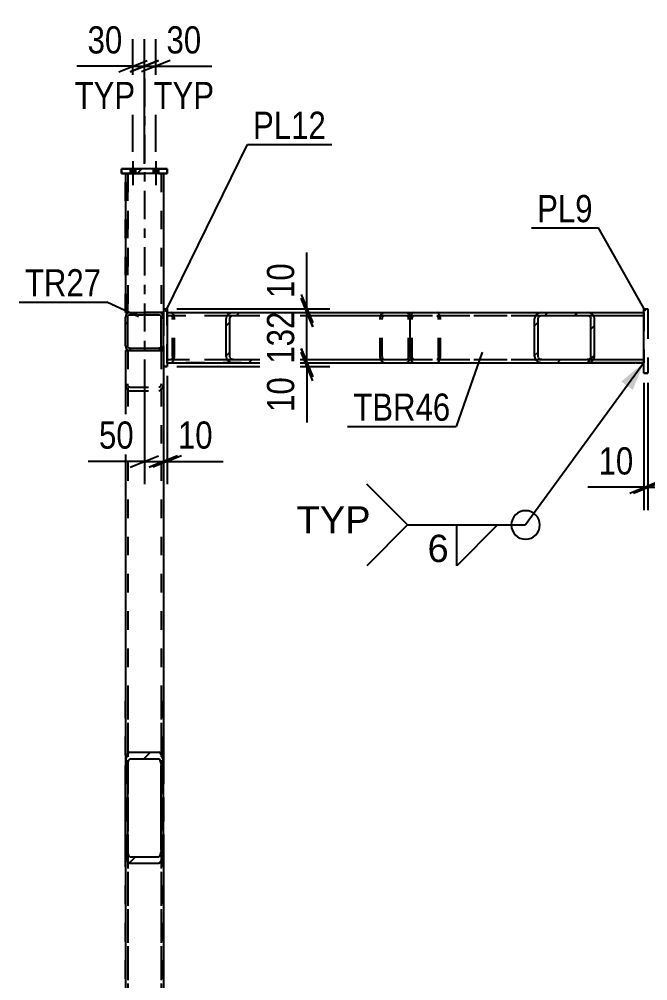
# Model space of a CAD drawing. Header units: millimetres. Extents: x -815 to 374, y -743 to 98.
# Drawn here: x 13.9 to 80.1, y -399 to -297.8 of the extents above; entities that cross this region are included whole.
import ezdxf

# ---------------------------------------------------------------- set-up
doc = ezdxf.new("R2010")
doc.units = ezdxf.units.MM
doc.linetypes.add('DXK_LINE_DOT2', pattern=[3.9198, 1.9599, -1.9599])
doc.linetypes.add('DXK_LINE_DOT3', pattern=[5.9187, 2.979, -0.9799, 0.9799, -0.9799])
doc.styles.add('Arial', font='ARIAL.TTF', dxfattribs={"height": 0.2})
doc.styles.add('Arial Narrow', font='ARIALN.TTF', dxfattribs={"height": 0.2})

# ---------------------------------------------------------------- blocks, each defined once
blk = doc.blocks.new('Part-232933173-12428 - 12303')
at = {"linetype": 'Continuous'}
h = blk.add_hatch(dxfattribs=at)
h.set_pattern_fill('', scale=0.7, style=0, pattern_type=0)
h.set_pattern_definition([(45, (28.5804, -386.6106), (-1.57154, 1.57154), [])])
h.paths.add_polyline_path([(25.54, -386.61), (28.58, -386.61), (28.76, -386.5), (28.92, -386.2), (29.02, -385.74), (29.06, -385.21), (29.06, -376.32), (29.02, -375.78), (28.92, -375.33), (28.76, -375.02), (28.58, -374.92), (25.54, -374.92), (25.36, -375.02), (25.2, -375.33), (25.1, -375.78), (25.06, -376.32), (25.06, -385.21), (25.1, -385.74), (25.2, -386.2), (25.36, -386.5)])
h.paths.add_polyline_path([(25.37, -385.7), (25.32, -385.48), (25.3, -385.21), (25.3, -376.32), (25.32, -376.05), (25.37, -375.82), (25.45, -375.67), (25.54, -375.62), (28.58, -375.62), (28.67, -375.67), (28.75, -375.82), (28.8, -376.05), (28.82, -376.32), (28.82, -385.21), (28.8, -385.48), (28.75, -385.7), (28.67, -385.86), (28.58, -385.91), (25.54, -385.91), (25.45, -385.86)])
at = {"color": 2, "linetype": 'Continuous'}
for p, q in [((25.06, -332.63), (25.06, -376.32)), ((25.06, -332.63), (25.1, -332.63)), ((25.54, -332.63), (25.1, -332.63)), ((28.58, -332.63), (29.06, -332.63)), ((29.06, -334.31), (29.06, -376.32)), ((25.54, -374.92), (25.36, -375.02)), ((25.54, -374.92), (28.58, -374.92)), ((28.76, -375.02), (28.58, -374.92)), ((25.1, -375.78), (25.06, -376.32)), ((25.06, -385.21), (25.06, -376.32)), ((25.3, -376.32), (25.32, -376.05)), ((25.3, -385.21), (25.3, -376.32)), ((25.45, -375.67), (25.54, -375.62)), ((25.54, -375.62), (28.58, -375.62)), ((28.58, -375.62), (28.67, -375.67)), ((28.8, -376.05), (28.82, -376.32)), ((28.82, -385.21), (28.82, -376.32)), ((29.06, -376.32), (29.02, -375.78)), ((29.06, -385.21), (29.06, -376.32)), ((25.06, -385.21), (25.1, -385.74)), ((25.32, -385.48), (25.3, -385.21)), ((28.82, -385.21), (28.8, -385.48)), ((29.02, -385.74), (29.06, -385.21)), ((25.36, -386.5), (25.54, -386.61)), ((25.54, -385.91), (25.45, -385.86)), ((25.54, -385.91), (28.58, -385.91)), ((25.54, -386.61), (28.58, -386.61)), ((28.67, -385.86), (28.58, -385.91)), ((28.58, -386.61), (28.76, -386.5))]:
    blk.add_line(p, q, dxfattribs=at)
at = {"color": 7, "linetype": 'DXK_LINE_DOT2'}
for p, q in [((25.3, -332.63), (25.3, -385.21)), ((25.3, -332.63), (25.32, -332.63)), ((25.54, -332.63), (28.58, -332.63)), ((28.82, -332.63), (28.82, -385.21)), ((29.06, -332.63), (29.06, -334.31)), ((25.06, -376.32), (25.06, -385.21)), ((29.06, -376.32), (29.06, -385.21))]:
    blk.add_line(p, q, dxfattribs=at)
at = {"color": 2, "linetype": 'Continuous'}
for centre, radius, start, end in [((26.72, -375.91), 1.63, 146.8845, 175.352), ((27.4, -375.91), 1.63, 4.648, 33.1155), ((26.13, -376.12), 0.816, 146.8845, 175.352), ((27.99, -376.12), 0.816, 4.648, 33.1155), ((26.13, -385.41), 0.816, 184.648, 213.1155), ((27.99, -385.41), 0.816, 326.8845, 355.352), ((26.72, -385.61), 1.63, 184.648, 213.1155), ((27.4, -385.61), 1.63, 326.8845, 355.352)]:
    blk.add_arc(centre, radius, start, end, dxfattribs=at)
blk = doc.blocks.new('Part-232933173-12378 - 12303')
at = {"linetype": 'Continuous'}
h = blk.add_hatch(dxfattribs=at)
h.set_pattern_fill('', scale=0.7, style=0, pattern_type=0)
h.set_pattern_definition([(45, (41.2177, -333.9066), (-1.57154, 1.57154), [])])
h.paths.add_polyline_path([(36.43, -333.91), (41.22, -333.91), (41.51, -333.86), (41.76, -333.72), (41.93, -333.51), (41.98, -333.27), (41.98, -329.27), (41.93, -329.02), (41.76, -328.81), (41.51, -328.68), (41.22, -328.63), (36.43, -328.63), (36.14, -328.68), (35.89, -328.81), (35.72, -329.02), (35.66, -329.27), (35.66, -333.27), (35.72, -333.51), (35.89, -333.72), (36.14, -333.86)])
h.paths.add_polyline_path([(36.08, -333.39), (36.05, -333.27), (36.05, -329.27), (36.08, -329.14), (36.16, -329.04), (36.28, -328.97), (36.43, -328.95), (41.22, -328.95), (41.36, -328.97), (41.49, -329.04), (41.57, -329.14), (41.6, -329.27), (41.6, -333.27), (41.57, -333.39), (41.49, -333.49), (41.36, -333.56), (41.22, -333.59), (36.43, -333.59), (36.28, -333.56), (36.16, -333.49)])
at = {"color": 2, "linetype": 'Continuous'}
for p, q in [((29.46, -328.63), (36.43, -328.63)), ((36.43, -328.63), (36.14, -328.68)), ((36.28, -328.97), (36.43, -328.95)), ((36.43, -328.63), (41.22, -328.63)), ((36.43, -328.95), (41.22, -328.95)), ((41.51, -328.68), (41.22, -328.63)), ((41.22, -328.95), (41.36, -328.97)), ((35.72, -329.02), (35.66, -329.27)), ((35.66, -333.27), (35.66, -329.27)), ((36.05, -329.27), (36.08, -329.14)), ((36.05, -333.27), (36.05, -329.27)), ((41.57, -329.14), (41.6, -329.27)), ((41.6, -333.27), (41.6, -329.27)), ((41.98, -329.27), (41.93, -329.02)), ((41.98, -333.27), (41.98, -329.27)), ((29.46, -333.91), (36.43, -333.91)), ((35.66, -333.27), (35.72, -333.51)), ((36.08, -333.39), (36.05, -333.27)), ((36.14, -333.86), (36.43, -333.91)), ((36.43, -333.59), (36.28, -333.56)), ((36.43, -333.59), (41.22, -333.59)), ((36.43, -333.91), (41.22, -333.91)), ((41.36, -333.56), (41.22, -333.59)), ((41.22, -333.91), (41.51, -333.86)), ((41.6, -333.27), (41.57, -333.39)), ((41.93, -333.51), (41.98, -333.27))]:
    blk.add_line(p, q, dxfattribs=at)
at = {"color": 7, "linetype": 'DXK_LINE_DOT2'}
for p, q in [((29.46, -328.63), (41.22, -328.63)), ((29.46, -333.91), (29.46, -328.63)), ((29.46, -328.95), (36.43, -328.95)), ((29.46, -328.95), (41.22, -328.95)), ((29.46, -333.59), (41.22, -333.59)), ((29.46, -333.59), (36.43, -333.59)), ((41.22, -333.91), (29.46, -333.91))]:
    blk.add_line(p, q, dxfattribs=at)
at = {"color": 2, "linetype": 'Continuous'}
for centre, radius, start, end in [((36.35, -329.36), 0.716, 107.7012, 152.0537), ((41.29, -329.36), 0.716, 27.9463, 72.2988), ((36.39, -329.31), 0.358, 107.7012, 152.0537), ((41.26, -329.31), 0.358, 27.9463, 72.2988), ((36.35, -333.18), 0.716, 207.9463, 252.2988), ((36.39, -333.22), 0.358, 207.9463, 252.2988), ((41.26, -333.22), 0.358, 287.7012, 332.0537), ((41.29, -333.18), 0.716, 287.7012, 332.0537)]:
    blk.add_arc(centre, radius, start, end, dxfattribs=at)
blk = doc.blocks.new('Part-232933173-12384 - 12303')
at = {"color": 7, "linetype": 'DXK_LINE_DOT2'}
for p, q in [((34.8, -328.63), (54.68, -328.63)), ((34.8, -328.95), (79.66, -328.95)), ((39.59, -328.63), (79.66, -328.63)), ((39.59, -328.95), (79.66, -328.95)), ((68.9, -328.63), (79.66, -328.63)), ((79.66, -328.63), (79.66, -333.91)), ((34.8, -333.59), (79.66, -333.59)), ((34.8, -333.91), (54.68, -333.91)), ((39.59, -333.59), (79.66, -333.59)), ((39.59, -333.91), (79.66, -333.91)), ((68.9, -333.91), (79.66, -333.91))]:
    blk.add_line(p, q, dxfattribs=at)
at = {"color": 2, "linetype": 'Continuous'}
for p, q in [((54.68, -328.63), (68.9, -328.63)), ((54.68, -333.91), (68.9, -333.91))]:
    blk.add_line(p, q, dxfattribs=at)
blk = doc.blocks.new('Part-232933173-12385 - 12303')
at = {"color": 7, "linetype": 'DXK_LINE_DOT2'}
for p, q in [((29.46, -328.63), (41.22, -328.63)), ((29.46, -328.63), (29.46, -328.63)), ((29.46, -328.63), (29.46, -333.91)), ((29.46, -328.63), (52.28, -328.63)), ((29.46, -328.95), (52.28, -328.95)), ((29.46, -328.95), (54.68, -328.95)), ((29.98, -328.68), (29.84, -328.63)), ((29.84, -328.95), (29.91, -328.97)), ((30.11, -328.81), (29.98, -328.68)), ((30.19, -329.02), (30.11, -328.81)), ((51.93, -329.02), (52.01, -328.81)), ((52.01, -328.81), (52.14, -328.68)), ((52.14, -328.68), (52.28, -328.63)), ((52.28, -328.95), (52.21, -328.97)), ((52.28, -328.63), (54.68, -328.63)), ((52.28, -328.95), (54.68, -328.95)), ((54.75, -328.97), (54.68, -328.95)), ((29.91, -328.97), (29.97, -329.04)), ((29.97, -329.04), (30.01, -329.14)), ((30.01, -329.14), (30.03, -329.27)), ((30.03, -333.27), (30.03, -329.27)), ((30.22, -329.27), (30.19, -329.02)), ((30.22, -333.27), (30.22, -329.27)), ((51.9, -329.27), (51.93, -329.02)), ((51.9, -333.27), (51.9, -329.27)), ((52.11, -329.14), (52.09, -329.27)), ((52.09, -333.27), (52.09, -329.27)), ((52.15, -329.04), (52.11, -329.14)), ((52.21, -328.97), (52.15, -329.04)), ((54.81, -329.04), (54.75, -328.97)), ((54.85, -329.14), (54.81, -329.04)), ((54.87, -329.27), (54.85, -329.14)), ((54.87, -333.27), (54.87, -329.27)), ((29.46, -333.59), (52.28, -333.59)), ((29.46, -333.59), (29.84, -333.59)), ((29.46, -333.91), (52.28, -333.91)), ((29.46, -333.91), (41.22, -333.91)), ((29.91, -333.56), (29.84, -333.59)), ((29.84, -333.59), (54.68, -333.59)), ((29.84, -333.91), (29.98, -333.86)), ((29.97, -333.49), (29.91, -333.56)), ((30.01, -333.39), (29.97, -333.49)), ((29.98, -333.86), (30.11, -333.72)), ((30.03, -333.27), (30.01, -333.39)), ((30.11, -333.72), (30.19, -333.51)), ((30.19, -333.51), (30.22, -333.27)), ((51.93, -333.51), (51.9, -333.27)), ((52.01, -333.72), (51.93, -333.51)), ((52.14, -333.86), (52.01, -333.72)), ((52.09, -333.27), (52.11, -333.39)), ((52.11, -333.39), (52.15, -333.49)), ((52.28, -333.91), (52.14, -333.86)), ((52.15, -333.49), (52.21, -333.56)), ((52.21, -333.56), (52.28, -333.59)), ((52.28, -333.59), (54.68, -333.59)), ((52.28, -333.91), (54.68, -333.91)), ((54.68, -333.59), (54.75, -333.56)), ((54.75, -333.56), (54.81, -333.49)), ((54.81, -333.49), (54.85, -333.39)), ((54.85, -333.39), (54.87, -333.27))]:
    blk.add_line(p, q, dxfattribs=at)
at = {"color": 2, "linetype": 'Continuous'}
for p, q in [((41.22, -328.63), (54.68, -328.63)), ((54.68, -328.63), (54.82, -328.68)), ((54.82, -328.68), (54.95, -328.81)), ((54.95, -328.81), (55.03, -329.02)), ((55.03, -329.02), (55.06, -329.27)), ((55.06, -333.27), (55.06, -329.27)), ((41.22, -333.91), (54.68, -333.91)), ((54.82, -333.86), (54.68, -333.91)), ((54.95, -333.72), (54.82, -333.86)), ((55.03, -333.51), (54.95, -333.72)), ((55.06, -333.27), (55.03, -333.51))]:
    blk.add_line(p, q, dxfattribs=at)
blk = doc.blocks.new('Part-232933173-47496 - 12303')
at = {"linetype": 'Continuous'}
h = blk.add_hatch(dxfattribs=at)
h.set_pattern_fill('', scale=0.7, style=0, pattern_type=0)
h.set_pattern_definition([(45, (29.4604, -313.986), (-1.5715, 1.5715), [])])
h.paths.add_polyline_path([(24.66, -313.99), (29.46, -313.99), (29.46, -313.51), (24.66, -313.51)])
at = {"color": 7, "linetype": 'DXK_LINE_DOT2'}
for p, q in [((24.66, -313.99), (24.66, -313.51)), ((24.66, -313.51), (29.46, -313.51)), ((29.46, -313.51), (29.46, -313.99)), ((29.46, -313.99), (24.66, -313.99))]:
    blk.add_line(p, q, dxfattribs=at)
at = {"color": 2, "linetype": 'Continuous'}
for p, q in [((29.46, -313.51), (24.66, -313.51)), ((24.66, -313.51), (24.66, -313.99)), ((29.46, -313.51), (29.46, -313.99)), ((29.46, -313.99), (24.66, -313.99))]:
    blk.add_line(p, q, dxfattribs=at)
blk = doc.blocks.new('Part-232933173-47499 - 12303')
at = {"color": 7, "linetype": 'DXK_LINE_DOT3'}
blk.add_line((27.06, -303.99), (27.06, -338.63), dxfattribs=at)
at = {"color": 2, "linetype": 'Continuous'}
for p, q in [((25.06, -313.99), (25.06, -328.63)), ((29.06, -313.99), (29.06, -328.23)), ((25.06, -328.63), (25.53, -328.63)), ((29.02, -328.63), (28.6, -328.63)), ((29.02, -328.63), (29.06, -328.63))]:
    blk.add_line(p, q, dxfattribs=at)
at = {"color": 7, "linetype": 'DXK_LINE_DOT2'}
for p, q in [((25.06, -313.99), (29.06, -313.99)), ((25.3, -313.99), (25.3, -328.63)), ((28.82, -313.99), (28.82, -328.63)), ((25.53, -328.63), (28.6, -328.63)), ((28.58, -328.63), (28.6, -328.63)), ((29.06, -328.63), (29.02, -328.63)), ((29.06, -328.23), (29.06, -328.63))]:
    blk.add_line(p, q, dxfattribs=at)
blk = doc.blocks.new('Part-232933173-12429 - 12303')
at = {"color": 7, "linetype": 'DXK_LINE_DOT2'}
for p, q in [((25.06, -453.63), (25.06, -369.51)), ((25.3, -369.51), (25.3, -453.63)), ((28.82, -369.51), (28.82, -453.63)), ((29.06, -453.63), (29.06, -369.51)), ((25.06, -453.63), (29.06, -453.63))]:
    blk.add_line(p, q, dxfattribs=at)
blk = doc.blocks.new('Part-232933173-12439 - 12303')
at = {"color": 7, "linetype": 'DXK_LINE_DOT2'}
for p, q in [((25.06, -332.63), (29.06, -332.63)), ((25.06, -332.63), (25.06, -385.21)), ((25.3, -332.63), (25.3, -453.63)), ((28.82, -332.63), (28.82, -453.63)), ((29.06, -332.63), (29.06, -385.21)), ((25.06, -336.13), (25.1, -336.42)), ((25.1, -336.42), (25.2, -336.66)), ((25.2, -336.66), (25.36, -336.82)), ((25.32, -336.27), (25.3, -336.13)), ((25.37, -336.4), (25.32, -336.27)), ((25.36, -336.82), (25.54, -336.88)), ((25.45, -336.48), (25.37, -336.4)), ((25.54, -336.5), (25.45, -336.48)), ((25.54, -336.5), (28.58, -336.5)), ((25.54, -336.88), (28.58, -336.88)), ((28.67, -336.48), (28.58, -336.5)), ((28.58, -336.88), (28.76, -336.82)), ((28.75, -336.4), (28.67, -336.48)), ((28.8, -336.27), (28.75, -336.4)), ((28.76, -336.82), (28.92, -336.66)), ((28.82, -336.13), (28.8, -336.27)), ((28.92, -336.66), (29.02, -336.42)), ((29.02, -336.42), (29.06, -336.13))]:
    blk.add_line(p, q, dxfattribs=at)
at = {"color": 2, "linetype": 'Continuous'}
for p, q in [((25.06, -385.21), (25.06, -453.63)), ((29.06, -385.21), (29.06, -453.63))]:
    blk.add_line(p, q, dxfattribs=at)
blk = doc.blocks.new('Part-232933173-12455 - 12303')
at = {"color": 7, "linetype": 'DXK_LINE_DOT2'}
for p, q in [((55.17, -328.81), (55.09, -329.02)), ((55.3, -328.68), (55.17, -328.81)), ((55.44, -328.63), (55.3, -328.68)), ((55.37, -328.97), (55.44, -328.95)), ((55.44, -328.63), (57.84, -328.63)), ((55.44, -328.63), (70.53, -328.63)), ((55.44, -328.95), (70.53, -328.95)), ((55.44, -328.95), (57.84, -328.95)), ((57.84, -328.63), (75.32, -328.63)), ((57.98, -328.68), (57.84, -328.63)), ((57.84, -328.95), (75.32, -328.95)), ((57.84, -328.95), (57.91, -328.97)), ((58.11, -328.81), (57.98, -328.68)), ((58.19, -329.02), (58.11, -328.81)), ((55.09, -329.02), (55.06, -329.27)), ((55.06, -333.27), (55.06, -329.27)), ((55.25, -329.27), (55.27, -329.14)), ((55.25, -333.27), (55.25, -329.27)), ((55.27, -329.14), (55.31, -329.04)), ((55.31, -329.04), (55.37, -328.97)), ((57.91, -328.97), (57.97, -329.04)), ((57.97, -329.04), (58.01, -329.14)), ((58.01, -329.14), (58.03, -329.27)), ((58.03, -333.27), (58.03, -329.27)), ((58.22, -329.27), (58.19, -329.02)), ((58.22, -333.27), (58.22, -329.27)), ((55.06, -333.27), (55.09, -333.51)), ((55.09, -333.51), (55.17, -333.72)), ((55.17, -333.72), (55.3, -333.86)), ((55.27, -333.39), (55.25, -333.27)), ((55.31, -333.49), (55.27, -333.39)), ((55.3, -333.86), (55.44, -333.91)), ((55.37, -333.56), (55.31, -333.49)), ((55.44, -333.59), (55.37, -333.56)), ((55.44, -333.59), (70.53, -333.59)), ((55.44, -333.59), (57.84, -333.59)), ((55.44, -333.91), (57.84, -333.91)), ((55.44, -333.91), (70.53, -333.91)), ((57.91, -333.56), (57.84, -333.59)), ((57.84, -333.59), (75.32, -333.59)), ((57.84, -333.91), (57.98, -333.86)), ((57.84, -333.91), (75.32, -333.91)), ((57.97, -333.49), (57.91, -333.56)), ((58.01, -333.39), (57.97, -333.49)), ((57.98, -333.86), (58.11, -333.72)), ((58.03, -333.27), (58.01, -333.39)), ((58.11, -333.72), (58.19, -333.51)), ((58.19, -333.51), (58.22, -333.27))]:
    blk.add_line(p, q, dxfattribs=at)
blk = doc.blocks.new('Part-232933173-47503 - 12303')
at = {"color": 7, "linetype": 'DXK_LINE_DOT3'}
blk.add_line((27.06, -303.99), (27.06, -338.63), dxfattribs=at)
at = {"color": 7, "linetype": 'DXK_LINE_DOT2'}
for p, q in [((25.06, -313.99), (29.06, -313.99)), ((25.06, -328.63), (25.06, -313.99)), ((25.3, -328.63), (25.3, -313.99)), ((28.82, -313.99), (28.82, -328.63)), ((29.06, -313.99), (29.06, -328.63)), ((29.06, -328.63), (25.06, -328.63))]:
    blk.add_line(p, q, dxfattribs=at)
blk = doc.blocks.new('Part-232933173-12456 - 12303')
at = {"linetype": 'Continuous'}
h = blk.add_hatch(dxfattribs=at)
h.set_pattern_fill('', scale=0.7, style=0, pattern_type=0)
h.set_pattern_definition([(45, (73.689, -333.9066), (-1.57154, 1.57154), [])])
h.paths.add_polyline_path([(68.9, -333.91), (73.69, -333.91), (73.98, -333.86), (74.23, -333.72), (74.4, -333.51), (74.46, -333.27), (74.46, -329.27), (74.4, -329.02), (74.23, -328.81), (73.98, -328.68), (73.69, -328.63), (68.9, -328.63), (68.61, -328.68), (68.36, -328.81), (68.19, -329.02), (68.14, -329.27), (68.14, -333.27), (68.19, -333.51), (68.36, -333.72), (68.61, -333.86)])
h.paths.add_polyline_path([(68.55, -333.39), (68.52, -333.27), (68.52, -329.27), (68.55, -329.14), (68.63, -329.04), (68.75, -328.97), (68.9, -328.95), (73.69, -328.95), (73.84, -328.97), (73.96, -329.04), (74.04, -329.14), (74.07, -329.27), (74.07, -333.27), (74.04, -333.39), (73.96, -333.49), (73.84, -333.56), (73.69, -333.59), (68.9, -333.59), (68.75, -333.56), (68.63, -333.49)])
at = {"color": 2, "linetype": 'Continuous'}
for p, q in [((68.9, -328.63), (68.61, -328.68)), ((68.75, -328.97), (68.9, -328.95)), ((68.9, -328.63), (73.69, -328.63)), ((68.9, -328.95), (73.69, -328.95)), ((73.69, -328.63), (79.66, -328.63)), ((73.98, -328.68), (73.69, -328.63)), ((73.69, -328.95), (73.84, -328.97)), ((68.19, -329.02), (68.14, -329.27)), ((68.14, -333.27), (68.14, -329.27)), ((68.52, -329.27), (68.55, -329.14)), ((68.52, -333.27), (68.52, -329.27)), ((74.04, -329.14), (74.07, -329.27)), ((74.07, -333.27), (74.07, -329.27)), ((74.46, -329.27), (74.4, -329.02)), ((74.46, -333.27), (74.46, -329.27)), ((68.14, -333.27), (68.19, -333.51)), ((68.55, -333.39), (68.52, -333.27)), ((68.61, -333.86), (68.9, -333.91)), ((68.9, -333.59), (68.75, -333.56)), ((68.9, -333.59), (73.69, -333.59)), ((68.9, -333.91), (73.69, -333.91)), ((73.84, -333.56), (73.69, -333.59)), ((73.69, -333.91), (73.98, -333.86)), ((79.66, -333.91), (73.69, -333.91)), ((74.07, -333.27), (74.04, -333.39)), ((74.4, -333.51), (74.46, -333.27))]:
    blk.add_line(p, q, dxfattribs=at)
at = {"color": 7, "linetype": 'DXK_LINE_DOT2'}
for p, q in [((68.9, -328.63), (79.66, -328.63)), ((68.9, -328.95), (79.66, -328.95)), ((73.69, -328.95), (79.66, -328.95)), ((79.66, -328.63), (79.66, -333.91)), ((68.9, -333.59), (79.66, -333.59)), ((68.9, -333.91), (79.66, -333.91)), ((73.69, -333.59), (79.66, -333.59))]:
    blk.add_line(p, q, dxfattribs=at)
at = {"color": 2, "linetype": 'Continuous'}
for centre, radius, start, end in [((68.83, -329.36), 0.716, 107.7012, 152.0537), ((73.76, -329.36), 0.716, 27.9463, 72.2988), ((68.86, -329.31), 0.358, 107.7012, 152.0537), ((73.73, -329.31), 0.358, 27.9463, 72.2988), ((68.83, -333.18), 0.716, 207.9463, 252.2988), ((68.86, -333.22), 0.358, 207.9463, 252.2988), ((73.73, -333.22), 0.358, 287.7012, 332.0537), ((73.76, -333.18), 0.716, 287.7012, 332.0537)]:
    blk.add_arc(centre, radius, start, end, dxfattribs=at)
blk = doc.blocks.new('Part-232933173-12481 - 12303')
at = {"color": 2, "linetype": 'Continuous'}
for p, q in [((79.66, -328.23), (79.66, -328.23)), ((79.66, -328.23), (80.06, -328.23)), ((79.66, -335.03), (79.66, -328.23)), ((80.06, -328.23), (80.06, -328.23)), ((80.06, -328.23), (80.06, -329.43)), ((80.06, -333.83), (80.06, -335.03)), ((79.66, -335.03), (79.66, -335.03)), ((80.06, -335.03), (79.66, -335.03)), ((80.06, -335.03), (80.06, -335.03))]:
    blk.add_line(p, q, dxfattribs=at)
at = {"color": 7, "linetype": 'DXK_LINE_DOT2'}
for p, q in [((79.66, -328.23), (80.06, -328.23)), ((80.06, -329.43), (80.06, -333.83)), ((79.66, -335.03), (80.06, -335.03))]:
    blk.add_line(p, q, dxfattribs=at)
blk = doc.blocks.new('Part-232933173-12490 - 12303')
at = {"color": 2, "linetype": 'Continuous'}
for p, q in [((29.06, -328.23), (29.06, -328.23)), ((29.06, -328.23), (29.46, -328.23)), ((29.06, -328.23), (29.06, -329.11)), ((29.46, -328.23), (29.46, -328.23)), ((29.46, -328.23), (29.46, -334.31)), ((29.06, -332.15), (29.06, -334.31)), ((29.06, -334.31), (29.06, -334.31)), ((29.46, -334.31), (29.06, -334.31)), ((29.46, -334.31), (29.46, -334.31))]:
    blk.add_line(p, q, dxfattribs=at)
at = {"color": 7, "linetype": 'DXK_LINE_DOT2'}
for p, q in [((29.06, -328.23), (29.46, -328.23)), ((29.06, -329.11), (29.06, -332.15)), ((29.06, -334.31), (29.46, -334.31))]:
    blk.add_line(p, q, dxfattribs=at)
blk = doc.blocks.new('Part-232933173-12575 - 12303')
at = {"linetype": 'Continuous'}
h = blk.add_hatch(dxfattribs=at)
h.set_pattern_fill('', scale=0.7, style=0, pattern_type=0)
h.set_pattern_definition([(45, (28.5804, -332.626), (-1.5715, 1.5715), [])])
h.paths.add_polyline_path([(25.54, -332.63), (28.58, -332.63), (28.76, -332.59), (28.92, -332.49), (29.02, -332.33), (29.06, -332.15), (29.06, -329.11), (29.02, -328.92), (28.92, -328.77), (28.76, -328.66), (28.58, -328.63), (25.54, -328.63), (25.36, -328.66), (25.2, -328.77), (25.1, -328.92), (25.06, -329.11), (25.06, -332.15), (25.1, -332.33), (25.2, -332.49), (25.36, -332.59)])
h.paths.add_polyline_path([(25.32, -332.24), (25.3, -332.15), (25.3, -329.11), (25.32, -329.01), (25.37, -328.94), (25.45, -328.88), (25.54, -328.87), (28.58, -328.87), (28.67, -328.88), (28.75, -328.94), (28.8, -329.01), (28.82, -329.11), (28.82, -332.15), (28.8, -332.24), (28.75, -332.32), (28.67, -332.37), (28.58, -332.39), (25.54, -332.39), (25.45, -332.37), (25.37, -332.32)])
at = {"color": 2, "linetype": 'Continuous'}
for p, q in [((25.1, -328.92), (25.06, -329.11)), ((25.32, -329.01), (25.37, -328.94)), ((25.54, -328.63), (25.36, -328.66)), ((25.37, -328.94), (25.45, -328.88)), ((25.45, -328.88), (25.54, -328.87)), ((25.54, -328.63), (25.54, -328.63)), ((25.54, -328.63), (28.58, -328.63)), ((25.54, -328.87), (25.54, -328.87)), ((25.54, -328.87), (28.58, -328.87)), ((28.58, -328.63), (28.58, -328.63)), ((28.76, -328.66), (28.58, -328.63)), ((28.58, -328.87), (28.58, -328.87)), ((28.58, -328.87), (28.67, -328.88)), ((28.67, -328.88), (28.75, -328.94)), ((28.75, -328.94), (28.8, -329.01)), ((29.06, -329.11), (29.02, -328.92)), ((25.06, -329.11), (25.06, -329.11)), ((25.06, -332.15), (25.06, -329.11)), ((25.3, -329.11), (25.32, -329.01)), ((25.3, -329.11), (25.3, -329.11)), ((25.3, -332.15), (25.3, -329.11)), ((28.8, -329.01), (28.82, -329.11)), ((28.82, -329.11), (28.82, -329.11)), ((28.82, -332.15), (28.82, -329.11)), ((29.06, -329.11), (29.06, -329.11)), ((29.06, -332.15), (29.06, -329.11)), ((25.06, -332.15), (25.06, -332.15)), ((25.06, -332.15), (25.1, -332.33)), ((25.3, -332.15), (25.3, -332.15)), ((25.32, -332.24), (25.3, -332.15)), ((25.37, -332.32), (25.32, -332.24)), ((25.36, -332.59), (25.54, -332.63)), ((25.45, -332.37), (25.37, -332.32)), ((25.54, -332.39), (25.45, -332.37)), ((25.54, -332.39), (25.54, -332.39)), ((25.54, -332.39), (28.58, -332.39)), ((25.54, -332.63), (25.54, -332.63)), ((25.54, -332.63), (28.58, -332.63)), ((28.67, -332.37), (28.58, -332.39)), ((28.58, -332.39), (28.58, -332.39)), ((28.58, -332.63), (28.76, -332.59)), ((28.58, -332.63), (28.58, -332.63)), ((28.75, -332.32), (28.67, -332.37)), ((28.8, -332.24), (28.75, -332.32)), ((28.82, -332.15), (28.8, -332.24)), ((28.82, -332.15), (28.82, -332.15)), ((29.02, -332.33), (29.06, -332.15)), ((29.06, -332.15), (29.06, -332.15))]:
    blk.add_line(p, q, dxfattribs=at)
at = {"color": 7, "linetype": 'DXK_LINE_DOT3'}
blk.add_line((27.06, -330.63), (27.06, -330.63), dxfattribs=at)
at = {"color": 2, "linetype": 'Continuous'}
for centre, start, end in [((25.54, -329.11), 112.5, 157.5), ((28.58, -329.11), 22.5, 67.5), ((25.54, -332.15), 202.5, 247.5), ((28.58, -332.15), 292.5, 337.5)]:
    blk.add_arc(centre, 0.48, start, end, dxfattribs=at)
blk = doc.blocks.new('Part-232933173-47500 - 12303')
at = {"color": 7, "linetype": 'DXK_LINE_DOT2'}
for p, q in [((29.46, -313.51), (24.66, -313.51)), ((24.66, -313.51), (24.66, -313.99)), ((29.46, -313.99), (29.46, -313.51)), ((24.66, -313.99), (29.46, -313.99))]:
    blk.add_line(p, q, dxfattribs=at)
blk = doc.blocks.new('Part-232933173-47504 - 12303')
at = {"color": 7, "linetype": 'DXK_LINE_DOT2'}
for p, q in [((29.46, -313.51), (24.66, -313.51)), ((24.66, -313.51), (24.66, -313.99)), ((29.46, -313.99), (29.46, -313.51)), ((24.66, -313.99), (29.46, -313.99))]:
    blk.add_line(p, q, dxfattribs=at)
blk = doc.blocks.new('Bolt-232933173-47569 - 12303')
at = {"linetype": 'Continuous'}
for points in [[(25.58, -313.99), (26.14, -313.99), (26.14, -313.51), (25.58, -313.51)], [(27.98, -313.99), (28.54, -313.99), (28.54, -313.51), (27.98, -313.51)]]:
    blk.add_hatch(color=1, dxfattribs=at).paths.add_polyline_path(points)
at = {"color": 1, "linetype": 'Continuous'}
for p, q in [((25.86, -312.71), (25.86, -315.23)), ((28.26, -312.71), (28.26, -315.23)), ((25.58, -313.51), (25.58, -313.99)), ((26.14, -313.51), (26.14, -313.99)), ((27.98, -313.51), (27.98, -313.99)), ((28.54, -313.51), (28.54, -313.99))]:
    blk.add_line(p, q, dxfattribs=at)
blk = doc.blocks.new('Bolt-232933173-47571 - 12303')
at = {"linetype": 'Continuous'}
for points in [[(25.58, -313.99), (26.14, -313.99), (26.14, -313.51), (25.58, -313.51)], [(25.58, -313.99), (26.14, -313.99), (26.14, -313.51), (25.58, -313.51)], [(27.98, -313.99), (28.54, -313.99), (28.54, -313.51), (27.98, -313.51)], [(27.98, -313.99), (28.54, -313.99), (28.54, -313.51), (27.98, -313.51)]]:
    blk.add_hatch(color=1, dxfattribs=at).paths.add_polyline_path(points)
at = {"color": 1, "linetype": 'Continuous'}
for p, q in [((25.86, -312.71), (25.86, -315.23)), ((25.86, -312.71), (25.86, -315.23)), ((28.26, -312.71), (28.26, -315.23)), ((28.26, -312.71), (28.26, -315.23)), ((25.58, -313.51), (25.58, -313.99)), ((25.58, -313.51), (25.58, -313.99)), ((26.14, -313.51), (26.14, -313.99)), ((26.14, -313.51), (26.14, -313.99)), ((27.98, -313.51), (27.98, -313.99)), ((27.98, -313.51), (27.98, -313.99)), ((28.54, -313.51), (28.54, -313.99)), ((28.54, -313.51), (28.54, -313.99))]:
    blk.add_line(p, q, dxfattribs=at)
blk = doc.blocks.new('Bolt-232933173-47573 - 12303')
at = {"linetype": 'Continuous'}
for points in [[(25.58, -313.99), (26.14, -313.99), (26.14, -313.51), (25.58, -313.51)], [(25.58, -313.99), (26.14, -313.99), (26.14, -313.51), (25.58, -313.51)], [(27.98, -313.99), (28.54, -313.99), (28.54, -313.51), (27.98, -313.51)], [(27.98, -313.99), (28.54, -313.99), (28.54, -313.51), (27.98, -313.51)]]:
    blk.add_hatch(color=1, dxfattribs=at).paths.add_polyline_path(points)
at = {"color": 1, "linetype": 'Continuous'}
for p, q in [((25.86, -312.71), (25.86, -315.23)), ((25.86, -312.71), (25.86, -315.23)), ((28.26, -312.71), (28.26, -315.23)), ((28.26, -312.71), (28.26, -315.23)), ((25.58, -313.51), (25.58, -313.99)), ((25.58, -313.51), (25.58, -313.99)), ((26.14, -313.51), (26.14, -313.99)), ((26.14, -313.51), (26.14, -313.99)), ((27.98, -313.51), (27.98, -313.99)), ((27.98, -313.51), (27.98, -313.99)), ((28.54, -313.51), (28.54, -313.99)), ((28.54, -313.51), (28.54, -313.99))]:
    blk.add_line(p, q, dxfattribs=at)
blk = doc.blocks.new('StraightDimension-232933173-12768 - 12303')
at = {"color": 7, "linetype": 'Continuous'}
for p, q in [((43.58, -332.41), (44.78, -335.41)), ((44.78, -335.81), (43.58, -332.81)), ((44.18, -334.31), (44.18, -333.91)), ((44.27, -333.91), (46.58, -333.91)), ((30.46, -334.31), (46.58, -334.31)), ((44.18, -334.31), (44.18, -340.21)), ((44.18, -334.31), (44.18, -340.21))]:
    blk.add_line(p, q, dxfattribs=at)
at = {"color": 0}
blk.add_wipeout([(43.43, -334.83), (39.23, -334.83), (39.23, -339.69), (43.43, -339.69)], dxfattribs=at)
at = {"color": 3, "style": 'Arial Narrow'}
blk.add_text('10', height=2.863, rotation=90.0002, dxfattribs=at).set_placement((42.83, -339.09))
blk = doc.blocks.new('StraightDimension-232933173-12791 - 12303')
at = {"color": 7, "linetype": 'Continuous'}
for p, q in [((43.58, -327.13), (44.78, -330.13)), ((30.46, -328.63), (46.58, -328.63)), ((44.18, -333.91), (44.18, -328.63)), ((44.78, -335.41), (43.58, -332.41)), ((44.27, -333.91), (46.58, -333.91))]:
    blk.add_line(p, q, dxfattribs=at)
at = {"color": 0}
blk.add_wipeout([(43.43, -327.92), (39.23, -327.92), (39.23, -334.61), (43.43, -334.61)], dxfattribs=at)
at = {"color": 3, "style": 'Arial Narrow'}
blk.add_text('132', height=2.863, rotation=90.0002, dxfattribs=at).set_placement((42.83, -334.01))
blk = doc.blocks.new('StraightDimension-232933173-12811 - 12303')
at = {"color": 7, "linetype": 'Continuous'}
for p, q in [((44.18, -328.23), (44.18, -322.32)), ((44.18, -328.23), (44.18, -322.32)), ((43.58, -326.73), (44.78, -329.73)), ((44.78, -330.13), (43.58, -327.13)), ((30.46, -328.23), (46.58, -328.23)), ((30.46, -328.63), (46.58, -328.63)), ((44.18, -328.63), (44.18, -328.23))]:
    blk.add_line(p, q, dxfattribs=at)
at = {"color": 0}
blk.add_wipeout([(43.43, -322.85), (39.23, -322.85), (39.23, -327.7), (43.43, -327.7)], dxfattribs=at)
at = {"color": 3, "style": 'Arial Narrow'}
blk.add_text('10', height=2.863, rotation=90.0002, dxfattribs=at).set_placement((42.83, -327.1))
blk = doc.blocks.new('StraightDimension-232933173-56620 - 12303')
at = {"color": 7, "linetype": 'Continuous'}
for p, q in [((27.06, -312.99), (27.06, -299.86)), ((28.26, -311.71), (28.26, -299.86)), ((25.56, -303.31), (28.56, -302.11)), ((29.76, -302.11), (26.76, -303.31)), ((27.06, -302.71), (28.26, -302.71)), ((28.26, -302.71), (34.17, -302.71)), ((28.26, -302.71), (34.17, -302.71))]:
    blk.add_line(p, q, dxfattribs=at)
at = {"color": 0}
blk.add_wipeout([(33.64, -301.96), (33.64, -297.76), (28.79, -297.76), (28.79, -301.96)], dxfattribs=at)
at = {"color": 0, "linetype": 'Continuous'}
blk.add_wipeout([(35.01, -307.81), (35.01, -303.61), (27.42, -303.61), (27.42, -307.81)], dxfattribs=at)
at = {"color": 3, "style": 'Arial Narrow'}
blk.add_text('30', height=2.863, dxfattribs=at).set_placement((29.39, -301.36))
at = {"color": 3, "linetype": 'Continuous', "style": 'Arial Narrow'}
blk.add_text('TYP', height=2.863, dxfattribs=at).set_placement((28.02, -307.21))
blk = doc.blocks.new('StraightDimension-232933173-56621 - 12303')
at = {"color": 7, "linetype": 'Continuous'}
for p, q in [((25.86, -311.71), (25.86, -299.86)), ((27.06, -312.99), (27.06, -299.86)), ((24.36, -303.31), (27.36, -302.11)), ((28.56, -302.11), (25.56, -303.31)), ((25.86, -302.71), (19.95, -302.71)), ((25.86, -302.71), (19.95, -302.71)), ((25.86, -302.71), (27.06, -302.71))]:
    blk.add_line(p, q, dxfattribs=at)
at = {"color": 0}
blk.add_wipeout([(25.34, -301.96), (25.34, -297.76), (20.48, -297.76), (20.48, -301.96)], dxfattribs=at)
at = {"color": 0, "linetype": 'Continuous'}
blk.add_wipeout([(26.7, -307.81), (26.7, -303.61), (19.11, -303.61), (19.11, -307.81)], dxfattribs=at)
at = {"color": 3, "style": 'Arial Narrow'}
blk.add_text('30', height=2.863, dxfattribs=at).set_placement((21.08, -301.36))
at = {"color": 3, "linetype": 'Continuous', "style": 'Arial Narrow'}
blk.add_text('TYP', height=2.863, dxfattribs=at).set_placement((19.71, -307.21))
blk = doc.blocks.new('StraightDimension-232933173-57028 - 12303')
at = {"color": 7, "linetype": 'Continuous'}
for p, q in [((29.06, -335.31), (29.06, -346.71)), ((29.46, -335.31), (29.46, -346.71)), ((27.56, -344.91), (30.56, -343.71)), ((30.96, -343.71), (27.96, -344.91)), ((29.06, -344.31), (29.46, -344.31)), ((29.46, -344.31), (35.37, -344.31)), ((29.46, -344.31), (35.37, -344.31))]:
    blk.add_line(p, q, dxfattribs=at)
at = {"color": 0}
blk.add_wipeout([(34.84, -343.56), (34.84, -339.36), (29.99, -339.36), (29.99, -343.56)], dxfattribs=at)
at = {"color": 3, "style": 'Arial Narrow'}
blk.add_text('10', height=2.863, dxfattribs=at).set_placement((30.59, -342.96))
blk = doc.blocks.new('StraightDimension-232933173-57029 - 12303')
at = {"color": 7, "linetype": 'Continuous'}
for p, q in [((27.06, -333.63), (27.06, -346.71)), ((29.06, -335.31), (29.06, -346.71)), ((25.56, -344.91), (28.56, -343.71)), ((30.56, -343.71), (27.56, -344.91)), ((27.06, -344.31), (21.15, -344.31)), ((27.06, -344.31), (21.15, -344.31)), ((27.06, -344.31), (29.06, -344.31))]:
    blk.add_line(p, q, dxfattribs=at)
at = {"color": 0}
blk.add_wipeout([(26.54, -343.56), (26.54, -339.36), (21.68, -339.36), (21.68, -343.56)], dxfattribs=at)
at = {"color": 3, "style": 'Arial Narrow'}
blk.add_text('50', height=2.863, dxfattribs=at).set_placement((22.28, -342.96))
blk = doc.blocks.new('StraightDimension-232933173-57055 - 12303')
at = {"color": 7, "linetype": 'Continuous'}
for p, q in [((80.06, -336.03), (80.06, -349.43)), ((83.06, -335.23), (83.06, -349.43)), ((78.56, -347.63), (81.56, -346.43)), ((80.06, -347.03), (83.06, -347.03)), ((84.56, -346.43), (81.56, -347.63)), ((83.06, -347.03), (88.97, -347.03)), ((83.06, -347.03), (88.97, -347.03))]:
    blk.add_line(p, q, dxfattribs=at)
at = {"color": 0}
blk.add_wipeout([(88.44, -346.28), (88.44, -342.08), (83.59, -342.08), (83.59, -346.28)], dxfattribs=at)
at = {"color": 3, "style": 'Arial Narrow'}
blk.add_text('75', height=2.863, dxfattribs=at).set_placement((84.19, -345.68))
blk = doc.blocks.new('StraightDimension-232933173-57056 - 12303')
at = {"color": 7, "linetype": 'Continuous'}
for p, q in [((79.66, -336.03), (79.66, -349.43)), ((80.06, -336.03), (80.06, -349.43)), ((79.66, -347.03), (73.75, -347.03)), ((79.66, -347.03), (73.75, -347.03)), ((78.16, -347.63), (81.16, -346.43)), ((81.56, -346.43), (78.56, -347.63)), ((79.66, -347.03), (80.06, -347.03))]:
    blk.add_line(p, q, dxfattribs=at)
at = {"color": 0}
blk.add_wipeout([(79.13, -346.28), (79.13, -342.08), (74.28, -342.08), (74.28, -346.28)], dxfattribs=at)
at = {"color": 3, "style": 'Arial Narrow'}
blk.add_text('10', height=2.863, dxfattribs=at).set_placement((74.88, -345.68))
blk = doc.blocks.new('Mark-232933173-12571 - 12303')
at = {"color": 30, "linetype": 'Continuous'}
for p in [(13.88, -327.53), (26.44, -329.07)]:
    blk.add_line(p, (23.12, -327.53), dxfattribs=at)
at = {"color": 0}
blk.add_wipeout([(22.52, -326.93), (22.52, -323.93), (14.48, -323.93), (14.48, -326.93)], dxfattribs=at)
blk.add_wipeout([(22.52, -326.93), (22.52, -323.93), (14.48, -323.93), (14.48, -326.93)], dxfattribs=at)
at = {"color": 3, "style": 'Arial Narrow'}
blk.add_text('TR27', height=2.863, dxfattribs=at).set_placement((14.48, -326.93))
blk = doc.blocks.new('Mark-232933173-12380 - 12303')
at = {"color": 30, "linetype": 'Continuous'}
for p in [(62.62, -332.8), (48.45, -340.62)]:
    blk.add_line(p, (59.88, -340.62), dxfattribs=at)
at = {"color": 0}
blk.add_wipeout([(59.28, -340.02), (59.28, -337.02), (49.05, -337.02), (49.05, -340.02)], dxfattribs=at)
blk.add_wipeout([(59.28, -340.02), (59.28, -337.02), (49.05, -337.02), (49.05, -340.02)], dxfattribs=at)
at = {"color": 3, "style": 'Arial Narrow'}
blk.add_text('TBR46', height=2.863, dxfattribs=at).set_placement((49.05, -340.02))
blk = doc.blocks.new('Mark-232933173-12477 - 12303')
at = {"color": 30, "linetype": 'Continuous'}
for p in [(67.81, -319.72), (79.82, -328.5)]:
    blk.add_line(p, (74.86, -319.72), dxfattribs=at)
at = {"color": 0}
blk.add_wipeout([(74.26, -319.12), (74.26, -316.12), (68.41, -316.12), (68.41, -319.12)], dxfattribs=at)
blk.add_wipeout([(74.26, -319.12), (74.26, -316.12), (68.41, -316.12), (68.41, -319.12)], dxfattribs=at)
at = {"color": 3, "style": 'Arial Narrow'}
blk.add_text('PL9', height=2.863, dxfattribs=at).set_placement((68.41, -319.12))
blk = doc.blocks.new('Mark-232933173-12486 - 12303')
at = {"color": 30, "linetype": 'Continuous'}
for p, q in [((29.28, -328.54), (37.9, -310.95)), ((37.9, -310.95), (46.78, -310.95))]:
    blk.add_line(p, q, dxfattribs=at)
at = {"color": 0}
blk.add_wipeout([(46.18, -310.35), (46.18, -307.35), (38.5, -307.35), (38.5, -310.35)], dxfattribs=at)
blk.add_wipeout([(46.18, -310.35), (46.18, -307.35), (38.5, -307.35), (38.5, -310.35)], dxfattribs=at)
at = {"color": 3, "style": 'Arial Narrow'}
blk.add_text('PL12', height=2.863, dxfattribs=at).set_placement((38.5, -310.35))
blk = doc.blocks.new('WeldMark-232933173-12962 - 12303')
at = {"linetype": 'Continuous'}
blk.add_hatch(color=30, dxfattribs=at).paths.add_polyline_path([(77.27, -335.89), (79.64, -333.91), (78.48, -336.77)])
at = {"color": 30, "linetype": 'Continuous'}
for p in [(79.64, -333.91), (54.77, -350.99)]:
    blk.add_line(p, (67.19, -350.99), dxfattribs=at)
at = {"color": 3, "linetype": 'Continuous'}
for p, q in [((54.77, -350.99), (50.48, -346.7)), ((54.77, -350.99), (50.48, -355.28)), ((59.95, -350.99), (64.23, -350.99)), ((64.23, -350.99), (59.95, -355.28)), ((59.95, -355.28), (59.95, -350.99))]:
    blk.add_line(p, q, dxfattribs=at)
for start, end in [(90, 270), (270, 90)]:
    blk.add_arc((67.19, -350.99), 1.5, start, end, dxfattribs=at)
at = {"color": 0}
blk.add_wipeout([(59.29, -355.09), (59.29, -351.69), (56.67, -351.69), (56.67, -355.09)], dxfattribs=at)
at = {"color": 3, "style": 'Arial'}
blk.add_text('6', height=2.87, dxfattribs=at).set_placement((56.87, -354.89))
at = {"color": 0, "linetype": 'Continuous'}
blk.add_wipeout([(50.87, -351.89), (50.87, -348.89), (43.09, -348.89), (43.09, -351.89)], dxfattribs=at)
blk.add_wipeout([(50.87, -351.89), (50.87, -348.89), (43.09, -348.89), (43.09, -351.89)], dxfattribs=at)
at = {"color": 3, "linetype": 'Continuous', "style": 'Arial'}
blk.add_text('TYP', height=2.865, dxfattribs=at).set_placement((43.09, -351.89))

msp = doc.modelspace()

# ---------------------------------------------------------------- block references
for name in ['Part-232933173-47499 - 12303', 'Part-232933173-47503 - 12303', 'Bolt-232933173-47569 - 12303', 'Bolt-232933173-47571 - 12303', 'Bolt-232933173-47573 - 12303', 'Part-232933173-47496 - 12303', 'Part-232933173-47500 - 12303', 'Part-232933173-47504 - 12303', 'Part-232933173-12575 - 12303', 'Part-232933173-12490 - 12303', 'Part-232933173-12378 - 12303', 'Part-232933173-12385 - 12303', 'Part-232933173-12384 - 12303', 'Part-232933173-12455 - 12303', 'Part-232933173-12456 - 12303', 'Part-232933173-12481 - 12303', 'Part-232933173-12428 - 12303', 'Part-232933173-12439 - 12303', 'Part-232933173-12429 - 12303']:
    msp.add_blockref(name, (0, 0))

# ---------------------------------------------------------------- next in the draw order: block references
for name in ['StraightDimension-232933173-56620 - 12303', 'Mark-232933173-12477 - 12303', 'Mark-232933173-12571 - 12303', 'StraightDimension-232933173-12768 - 12303', 'Mark-232933173-12380 - 12303', 'StraightDimension-232933173-57055 - 12303']:
    msp.add_blockref(name, (0, 0))

# ---------------------------------------------------------------- next in the draw order: block references
for name in ['StraightDimension-232933173-56621 - 12303', 'StraightDimension-232933173-12791 - 12303', 'StraightDimension-232933173-57056 - 12303']:
    msp.add_blockref(name, (0, 0))

# ---------------------------------------------------------------- next in the draw order: block references
for name in ['StraightDimension-232933173-12811 - 12303', 'WeldMark-232933173-12962 - 12303', 'StraightDimension-232933173-57028 - 12303']:
    msp.add_blockref(name, (0, 0))

# ---------------------------------------------------------------- next in the draw order: block references
for name in ['Mark-232933173-12486 - 12303', 'StraightDimension-232933173-57029 - 12303']:
    msp.add_blockref(name, (0, 0))

doc.saveas('drawing.dxf')
